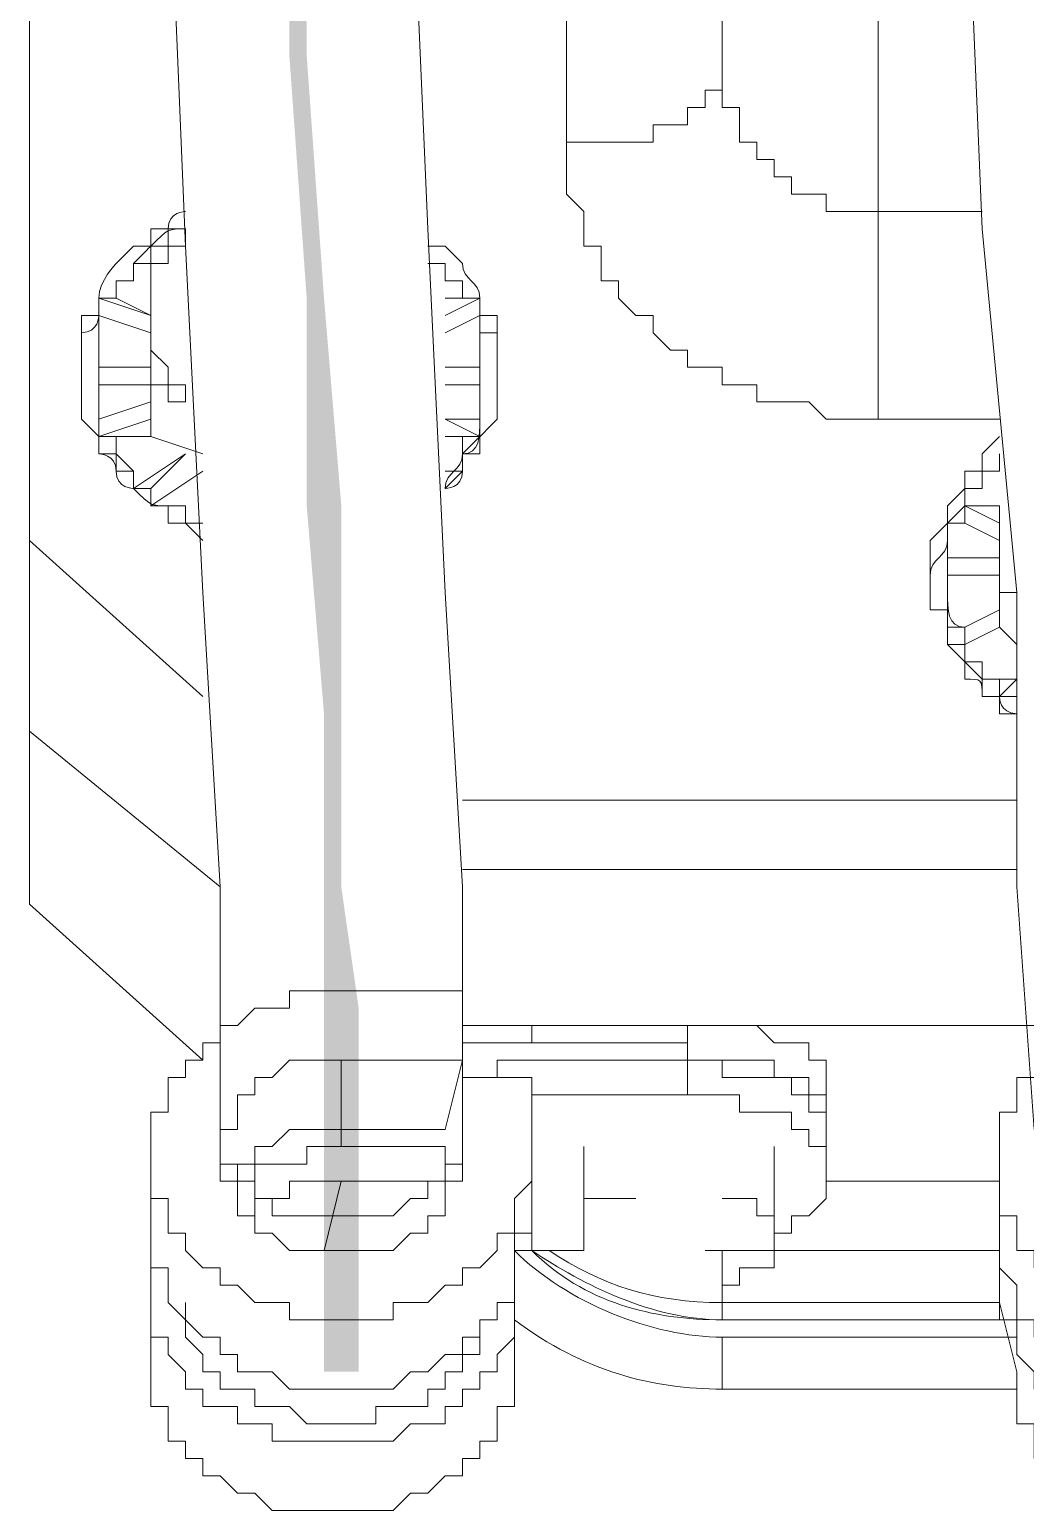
# Model space of a CAD drawing. Header units: millimetres. Extents: x 25083 to 52777, y 24772 to 45779.
# Drawn here: x 49529.03 to 49550.39, y 35925.07 to 35956.82 of the extents above; entities that cross this region are included whole.
import ezdxf

# ---------------------------------------------------------------- set-up
doc = ezdxf.new("R2010")
doc.units = ezdxf.units.MM

# ---------------------------------------------------------------- blocks, each defined once
blk = doc.blocks.new('zw$D2F4')
h = blk.add_hatch(color=7)
edge = h.paths.add_edge_path(flags=0)
edge.add_spline(control_points=[(643.937, 101.752), (643.937, 101.752), (643.937, 93.954), (643.937, 93.954), (643.937, 93.954), (644.308, 90.983), (644.308, 90.983), (644.308, 90.983), (644.679, 90.983), (644.679, 90.983), (644.679, 90.983), (644.679, 101.752), (644.679, 101.752), (644.679, 101.752), (643.937, 101.752), (643.937, 101.752), (643.937, 101.752), (643.937, 101.752), (643.937, 101.752)], knot_values=[0, 0, 0, 0, 1, 1, 1, 2, 2, 2, 3, 3, 3, 4, 4, 4, 5, 5, 5, 6, 6, 6, 6], degree=3, periodic=0)
edge = h.paths.add_edge_path(flags=0)
edge.add_spline(control_points=[(644.679, 80.585), (644.679, 80.585), (644.679, 75.757), (644.679, 75.757), (644.679, 75.757), (645.051, 70.558), (645.051, 70.558), (645.051, 70.558), (645.051, 66.102), (645.051, 66.102), (645.051, 66.102), (645.422, 61.646), (645.422, 61.646), (645.422, 61.646), (645.422, 55.332), (645.422, 55.332), (645.422, 55.332), (645.422, 53.104), (645.422, 53.104), (645.422, 53.104), (646.165, 53.104), (646.165, 53.104), (646.165, 53.104), (646.165, 55.332), (646.165, 55.332), (646.165, 55.332), (645.793, 57.932), (645.793, 57.932), (645.793, 57.932), (645.793, 66.102), (645.793, 66.102), (645.793, 66.102), (645.422, 70.558), (645.422, 70.558), (645.422, 70.558), (645.051, 75.757), (645.051, 75.757), (645.051, 75.757), (645.051, 80.585), (645.051, 80.585), (645.051, 80.585), (644.679, 80.585), (644.679, 80.585), (644.679, 80.585), (644.679, 80.585), (644.679, 80.585)], knot_values=[0, 0, 0, 0, 1, 1, 1, 2, 2, 2, 3, 3, 3, 4, 4, 4, 5, 5, 5, 6, 6, 6, 7, 7, 7, 8, 8, 8, 9, 9, 9, 10, 10, 10, 11, 11, 11, 12, 12, 12, 13, 13, 13, 14, 14, 14, 15, 15, 15, 15], degree=3, periodic=0)
h = blk.add_hatch(color=7)
h.dxf.hatch_style = 2
h.paths.add_polyline_path([(646.165, 51.619), (646.165, 53.104), (645.422, 53.104), (645.422, 51.619)])
h = blk.add_hatch(color=7)
h.dxf.hatch_style = 2
h.paths.add_polyline_path([(645.422, 51.619), (645.422, 47.534), (646.165, 47.534), (646.165, 51.619)])
at = {"color": 7, "lineweight": 5}
for points in [[(658.791, 102.124), (658.791, 90.983), (659.162, 80.956), (659.534, 72.044)], [(641.708, 101.752), (641.708, 90.612), (642.08, 80.585), (642.451, 71.672), (642.822, 64.245), (643.194, 57.932), (643.194, 53.104)], [(653.963, 89.498), (653.963, 75.386)], [(657.305, 86.898), (657.305, 67.959)], [(650.621, 73.9), (650.621, 86.527)], [(639.109, 57.561), (639.109, 84.67)], [(648.393, 53.104), (648.393, 57.932), (648.021, 64.245), (647.65, 72.044), (647.279, 80.585)], [(650.621, 73.9), (652.478, 73.9), (652.478, 74.272), (653.22, 74.272), (653.22, 74.643), (653.592, 74.643), (653.592, 75.015), (653.963, 75.015), (653.963, 75.386)], [(657.305, 72.415), (656.191, 72.415), (656.191, 72.786), (655.449, 72.786), (655.449, 73.158), (655.077, 73.158), (655.077, 73.529), (654.706, 73.529), (654.706, 73.9), (654.335, 73.9), (654.335, 74.643), (653.963, 74.643), (653.963, 75.386)], [(650.621, 73.9), (650.621, 72.786), (650.992, 72.415), (650.992, 71.672), (651.364, 71.672), (651.364, 70.93), (651.735, 70.93), (651.735, 70.558), (652.106, 70.187), (652.478, 70.187), (652.478, 69.815), (652.849, 69.444), (653.22, 69.444), (653.22, 69.073), (653.963, 69.073), (653.963, 68.701), (654.706, 68.701), (654.706, 68.33), (655.82, 68.33), (656.191, 67.959), (657.305, 67.959)], [(657.305, 72.415), (659.534, 72.415)], [(642.451, 72.044), (642.08, 72.044), (642.08, 71.672), (641.708, 71.672)], [(641.708, 70.187), (641.708, 71.301), (642.08, 71.301), (642.08, 71.672), (642.451, 71.672), (642.451, 72.044)], [(659.534, 72.044), (660.276, 64.245), (660.276, 57.932), (660.648, 52.733)], [(641.708, 67.587), (641.708, 71.672)], [(640.966, 70.558), (640.966, 70.93), (641.337, 70.93), (641.337, 71.301)], [(641.337, 71.301), (641.708, 71.301)], [(647.65, 71.301), (648.021, 71.301)], [(648.021, 71.301), (648.021, 70.93), (648.393, 70.93), (648.393, 70.558)], [(640.594, 70.558), (640.594, 70.187), (640.223, 70.187), (640.223, 69.073)], [(640.594, 70.558), (641.708, 70.187)], [(641.708, 70.187), (640.966, 70.558)], [(648.764, 70.558), (648.021, 70.187)], [(648.393, 70.558), (648.021, 70.558)], [(640.594, 70.187), (641.708, 69.815)], [(640.594, 69.073), (640.594, 70.187)], [(642.451, 68.33), (642.451, 68.701), (642.08, 68.701), (642.08, 69.073), (641.708, 69.444), (641.708, 69.815), (641.708, 70.187)], [(648.021, 69.815), (648.764, 70.187)], [(649.136, 69.073), (649.136, 70.187), (648.764, 70.187)], [(640.223, 69.073), (640.223, 67.959)], [(640.594, 69.073), (641.708, 69.073)], [(641.708, 69.073), (640.594, 69.073)], [(648.764, 69.073), (648.021, 69.073)], [(648.021, 69.073), (648.764, 69.073)], [(649.136, 67.959), (649.136, 69.073)], [(641.708, 68.701), (640.594, 68.701)], [(642.451, 68.33), (642.08, 68.33), (642.08, 68.701), (641.708, 68.701)], [(648.021, 68.701), (648.764, 68.701)], [(648.764, 68.33), (648.764, 68.701)], [(641.708, 68.33), (640.594, 67.959)], [(640.594, 68.33), (640.594, 67.216)], [(640.594, 67.587), (641.708, 67.959)], [(648.764, 67.587), (648.021, 67.959)], [(648.764, 67.959), (648.021, 67.959)], [(659.905, 67.959), (657.305, 67.959)], [(640.966, 67.216), (640.594, 67.216), (640.594, 67.587)], [(640.966, 67.216), (640.594, 67.216), (640.594, 67.587)], [(640.966, 67.587), (641.708, 67.587)], [(641.337, 66.473), (641.337, 66.845), (640.966, 67.216), (640.966, 67.587)], [(642.822, 67.216), (641.708, 67.587)], [(648.021, 67.587), (648.393, 67.587)], [(648.393, 67.587), (648.393, 66.845), (648.021, 66.845)], [(640.966, 66.845), (640.966, 67.216)], [(640.966, 66.845), (640.966, 67.216)], [(640.966, 67.216), (640.966, 66.845)], [(642.451, 67.216), (641.337, 66.473)], [(641.708, 66.473), (642.451, 67.216)], [(659.162, 66.102), (659.162, 66.473), (659.534, 66.473), (659.534, 66.845), (659.905, 66.845), (659.905, 67.216)], [(659.534, 67.216), (659.534, 66.845), (659.162, 66.845), (659.162, 66.473)], [(659.905, 67.216), (659.905, 66.845)], [(641.337, 66.473), (641.337, 66.845), (640.966, 66.845)], [(641.337, 66.473), (641.337, 66.845), (640.966, 66.845)], [(641.708, 66.102), (642.822, 66.845)], [(642.08, 66.102), (641.708, 66.102), (641.708, 66.473), (641.337, 66.473)], [(642.822, 65.731), (642.451, 65.731), (642.451, 66.102), (641.708, 66.102)], [(642.08, 65.731), (642.08, 66.102)], [(658.791, 66.102), (658.791, 65.731), (658.42, 65.359), (658.42, 64.988)], [(659.162, 66.102), (659.905, 65.731)], [(659.905, 66.102), (659.162, 66.102)], [(659.905, 63.502), (659.905, 66.102)], [(658.791, 64.988), (658.791, 65.731), (659.162, 65.731)], [(659.162, 65.731), (659.905, 65.359)], [(642.822, 62.017), (639.109, 65.359)], [(659.905, 64.988), (658.791, 64.988)], [(658.42, 64.616), (658.42, 63.874), (658.791, 63.874), (658.791, 63.502)], [(659.905, 64.616), (658.791, 64.616)], [(658.791, 64.616), (659.905, 64.616)], [(658.791, 63.874), (658.791, 64.245)], [(658.791, 63.874), (658.791, 63.131)], [(659.905, 63.874), (659.162, 63.502)], [(659.162, 63.131), (659.905, 63.502)], [(659.162, 63.131), (659.905, 63.502)], [(660.276, 63.131), (659.905, 63.502)], [(659.162, 62.76), (659.162, 63.131), (658.791, 63.131)], [(659.162, 62.76), (659.162, 63.131), (658.791, 63.131)], [(659.905, 62.388), (659.534, 62.388), (659.534, 62.76), (659.162, 62.76), (659.162, 63.131)], [(659.534, 62.017), (659.534, 62.388), (659.162, 62.76)], [(659.534, 62.017), (659.534, 62.388), (659.162, 62.76)], [(659.905, 62.017), (660.276, 62.388)], [(660.276, 62.388), (659.905, 62.388)], [(660.276, 61.646), (659.905, 61.646), (659.905, 62.017)], [(639.109, 61.274), (643.194, 57.932)], [(660.276, 59.789), (648.393, 59.789)], [(660.276, 58.303), (648.393, 58.303)], [(639.109, 57.561), (642.822, 54.218)], [(643.194, 54.59), (643.194, 54.961), (643.565, 54.961), (643.937, 55.332), (644.679, 55.332), (644.679, 55.704), (645.422, 55.704), (645.793, 55.704)], [(645.793, 55.704), (648.393, 55.704)], [(648.393, 55.704), (648.393, 54.218)], [(660.648, 54.961), (648.393, 54.961)], [(649.878, 54.961), (653.22, 54.961)], [(649.878, 54.59), (649.878, 54.961)], [(649.878, 54.961), (649.878, 54.59)], [(653.22, 54.961), (653.22, 54.59)], [(656.191, 53.476), (656.191, 54.218), (655.82, 54.218), (655.82, 54.59), (655.449, 54.59), (655.077, 54.59), (654.706, 54.961), (653.22, 54.961)], [(641.708, 52.362), (641.708, 53.104), (642.08, 53.104), (642.08, 53.847), (642.451, 53.847), (642.451, 54.218), (642.822, 54.218), (642.822, 54.59), (643.194, 54.59)], [(653.22, 54.59), (648.393, 54.59)], [(648.393, 54.59), (649.878, 54.59)], [(656.191, 52.733), (656.191, 53.476), (655.82, 53.476), (655.82, 53.847), (655.449, 53.847), (655.077, 53.847), (655.077, 54.218), (653.22, 54.218), (653.22, 54.59)], [(645.793, 54.218), (644.679, 54.218), (644.308, 53.847), (643.937, 53.847), (643.937, 53.476), (643.565, 53.476), (643.565, 52.733), (643.194, 52.733), (643.194, 52.362)], [(648.393, 54.218), (645.793, 54.218)], [(645.793, 54.218), (645.793, 52.733)], [(648.393, 54.218), (648.021, 52.733)], [(648.764, 53.847), (649.136, 53.847), (649.136, 54.218), (649.507, 54.218)], [(649.507, 54.218), (653.22, 54.218)], [(653.22, 54.218), (653.22, 53.476)], [(656.191, 52.733), (656.191, 53.104), (655.82, 53.104), (655.82, 53.476), (655.449, 53.476), (655.449, 53.847), (655.077, 53.847), (653.963, 53.847), (653.963, 54.218), (653.22, 54.218)], [(648.393, 53.847), (649.878, 53.847)], [(649.507, 53.847), (649.136, 53.847)], [(649.878, 53.847), (649.507, 53.847)], [(649.878, 53.476), (649.878, 53.847)], [(649.878, 53.847), (649.878, 51.99)], [(649.878, 53.847), (649.878, 50.505)], [(659.905, 51.619), (659.905, 53.104), (660.276, 53.104), (660.276, 53.847), (660.648, 53.847)], [(653.22, 53.476), (649.878, 53.476)], [(649.878, 53.476), (649.878, 50.133)], [(656.191, 51.619), (656.191, 52.362), (655.82, 52.362), (655.82, 52.733), (655.449, 52.733), (655.449, 53.104), (654.335, 53.104), (654.335, 53.476), (653.22, 53.476)], [(656.191, 53.476), (656.191, 52.733)], [(643.194, 52.362), (643.194, 53.104)], [(648.393, 53.104), (648.393, 51.99), (648.021, 51.99)], [(645.793, 52.733), (644.679, 52.733), (644.308, 52.362), (643.937, 52.362), (643.937, 51.99), (643.565, 51.99), (643.565, 51.619)], [(648.021, 52.733), (645.793, 52.733)], [(645.793, 52.733), (645.793, 52.362)], [(641.708, 52.362), (641.708, 50.876)], [(649.878, 51.99), (649.878, 51.619), (649.507, 51.248), (649.507, 50.505), (649.136, 50.505), (649.136, 50.133), (648.764, 49.762), (648.393, 49.762), (648.393, 49.391), (648.021, 49.391), (647.65, 49.019), (646.907, 49.019), (646.907, 48.648), (644.679, 48.648), (644.679, 49.019), (643.937, 49.019), (643.565, 49.391), (643.194, 49.391), (643.194, 49.762), (642.822, 49.762), (642.451, 50.133), (642.451, 50.505), (642.08, 50.505), (642.08, 51.248), (641.708, 51.248), (641.708, 52.362)], [(645.793, 50.876), (644.308, 50.876), (644.308, 51.248), (643.937, 51.248), (643.937, 51.619), (643.565, 51.619), (643.565, 51.99), (643.194, 51.99), (643.194, 52.362)], [(643.194, 52.362), (643.194, 51.619), (643.565, 51.619), (643.565, 50.876), (643.937, 50.876), (643.937, 50.505), (644.308, 50.505), (644.679, 50.133), (646.907, 50.133), (647.279, 50.505), (647.65, 50.505), (647.65, 50.876), (648.021, 50.876), (648.021, 51.619), (648.393, 51.619), (648.393, 51.99)], [(643.565, 51.248), (643.565, 51.619), (643.937, 51.619), (643.937, 51.99), (645.051, 51.99), (645.051, 52.362), (645.422, 52.362), (645.793, 52.362)], [(645.793, 52.362), (648.021, 52.362)], [(648.021, 52.362), (648.021, 51.619)], [(650.992, 52.362), (650.992, 50.133)], [(655.077, 50.133), (655.077, 52.362)], [(656.191, 52.362), (656.191, 51.619)], [(648.021, 51.99), (648.021, 51.619), (647.65, 51.619), (647.65, 51.248), (647.279, 51.248), (646.907, 50.876), (646.536, 50.876), (645.793, 50.876)], [(649.878, 51.99), (649.878, 50.505)], [(667.703, 51.99), (667.703, 50.876), (667.332, 50.505), (667.332, 50.133), (666.961, 49.762), (666.589, 49.762), (666.589, 49.391), (666.218, 49.391), (666.218, 49.019), (665.847, 49.019), (665.475, 49.019), (665.475, 48.648), (662.133, 48.648), (662.133, 49.019), (661.39, 49.019), (661.39, 49.391), (661.019, 49.391), (661.019, 49.762), (660.648, 49.762), (660.648, 50.133), (660.276, 50.133), (660.276, 50.876), (659.905, 50.876), (659.905, 51.619)], [(645.793, 51.619), (644.679, 51.619), (644.679, 51.248), (643.937, 51.248), (643.937, 50.876), (643.565, 50.876)], [(645.422, 50.133), (645.793, 51.619)], [(648.021, 51.619), (645.793, 51.619)], [(655.077, 50.505), (655.449, 50.505), (655.449, 50.876), (655.82, 50.876), (656.191, 51.248), (656.191, 51.619)], [(659.905, 51.619), (656.191, 51.619)], [(659.905, 51.619), (659.905, 50.133)], [(652.106, 51.248), (650.992, 51.248)], [(655.077, 50.505), (655.077, 50.876), (654.706, 50.876), (654.706, 51.248), (654.335, 51.248), (653.963, 51.248)], [(649.878, 50.505), (649.507, 50.505), (649.507, 49.019), (649.136, 49.019), (649.136, 48.648), (648.764, 48.648), (648.764, 48.277), (648.393, 48.277), (648.393, 47.905), (648.021, 47.905), (647.65, 47.534), (647.279, 47.534), (646.907, 47.163), (644.679, 47.163), (644.308, 47.534), (643.565, 47.534), (643.565, 47.905), (643.194, 47.905), (643.194, 48.277), (642.822, 48.277), (642.08, 49.019), (642.08, 49.762), (641.708, 49.762), (641.708, 50.876)], [(649.878, 50.133), (649.878, 50.505)], [(646.536, 50.133), (645.422, 50.133)], [(649.507, 50.133), (649.507, 49.391)], [(650.992, 50.133), (649.878, 50.133)], [(653.963, 50.133), (659.905, 50.133)], [(653.963, 49.019), (653.963, 50.133)], [(653.963, 49.391), (654.335, 49.391), (654.335, 49.762), (655.077, 49.762), (655.077, 50.133)], [(665.847, 47.534), (665.475, 47.163), (662.133, 47.163), (662.133, 47.534), (661.39, 47.534), (661.39, 47.905), (661.019, 47.905), (661.019, 48.277), (660.648, 48.277), (660.648, 48.648), (660.276, 48.648), (660.276, 49.391), (659.905, 49.762), (659.905, 50.133)], [(641.708, 49.762), (641.708, 48.277)], [(649.507, 49.391), (649.507, 48.277), (649.136, 47.905), (649.136, 47.534), (648.764, 47.534), (648.764, 47.163), (648.393, 47.163), (648.393, 46.791), (648.021, 46.791), (648.021, 46.42), (647.65, 46.42), (647.279, 46.42), (646.907, 46.049), (644.308, 46.049), (644.308, 46.42), (643.565, 46.42), (643.565, 46.791), (642.822, 46.791), (642.822, 47.163), (642.451, 47.163), (642.451, 47.534), (642.08, 47.905), (642.08, 48.277), (641.708, 48.277), (641.708, 49.762)], [(649.507, 49.391), (649.507, 47.905)], [(643.194, 47.534), (642.822, 47.534), (642.822, 47.905), (642.451, 48.277), (642.451, 49.019)], [(653.963, 49.019), (659.905, 49.019)], [(653.963, 49.019), (653.963, 48.648)], [(659.905, 49.019), (660.276, 47.534)], [(660.648, 47.163), (660.648, 47.534), (660.276, 47.905), (660.276, 48.648), (659.905, 48.648), (659.905, 49.019)], [(648.764, 48.648), (648.764, 47.905), (648.393, 47.905), (648.393, 47.534)], [(659.905, 48.648), (653.963, 48.648)], [(659.905, 48.648), (653.963, 48.648)], [(649.507, 47.905), (649.507, 46.791), (649.136, 46.791), (649.136, 46.049), (648.764, 46.049), (648.764, 45.677), (648.393, 45.677), (648.393, 45.306), (648.021, 45.306), (647.65, 44.934), (647.279, 44.934), (646.907, 44.563), (644.308, 44.563), (643.937, 44.934), (643.565, 44.934), (643.194, 45.306), (642.822, 45.306), (642.822, 45.677), (642.451, 45.677), (642.451, 46.049), (642.08, 46.049), (642.08, 46.791), (641.708, 46.791), (641.708, 48.277)], [(653.963, 48.277), (660.276, 48.277)], [(653.963, 47.163), (653.963, 48.277)], [(648.393, 47.534), (648.021, 47.534), (648.021, 47.163), (647.65, 47.163), (647.65, 46.791), (646.536, 46.791), (646.536, 46.42), (645.793, 46.42), (645.051, 46.42), (644.679, 46.791), (643.937, 46.791), (643.937, 47.163), (643.194, 47.163), (643.194, 47.534)], [(661.019, 45.677), (660.648, 45.677), (660.648, 46.42), (660.276, 46.42), (660.276, 47.534)], [(660.276, 47.163), (653.963, 47.163)], [(653.963, 47.163), (660.276, 47.163)]]:
    blk.add_lwpolyline(points, dxfattribs=at)
for points in [[(642.451, 72.415), (642.451, 72.415), (642.08, 72.415), (642.08, 72.044)], [(642.08, 72.044), (642.08, 72.044), (641.708, 72.044), (641.708, 72.044)], [(641.708, 72.044), (641.708, 72.044), (641.708, 71.672), (641.708, 71.672)], [(642.451, 72.044), (642.08, 72.044), (642.08, 72.044), (641.708, 71.672)], [(641.337, 71.672), (641.337, 71.672), (640.966, 71.301), (640.966, 71.301)], [(641.708, 71.672), (641.337, 71.672), (641.337, 71.672), (641.337, 71.672)], [(641.708, 71.672), (641.708, 71.672), (641.708, 71.672), (641.337, 71.301)], [(648.021, 71.672), (648.021, 71.672), (648.021, 71.672), (647.65, 71.672)], [(648.393, 71.301), (648.393, 71.301), (648.021, 71.672), (648.021, 71.672)], [(640.966, 71.301), (640.966, 71.301), (640.594, 70.93), (640.594, 70.558)], [(648.021, 71.301), (647.65, 71.301), (647.65, 71.301), (647.65, 71.301)], [(648.764, 70.558), (648.764, 70.93), (648.393, 70.93), (648.393, 71.301)], [(640.966, 70.558), (640.966, 70.558), (640.966, 70.558), (640.594, 70.558)], [(640.966, 70.558), (640.966, 70.558), (640.966, 70.558), (640.594, 70.558)], [(640.594, 70.558), (640.594, 70.187), (640.594, 70.187), (640.594, 70.187)], [(640.594, 70.558), (640.594, 70.187), (640.594, 70.187), (640.594, 70.187)], [(648.764, 70.558), (648.393, 70.558), (648.393, 70.558), (648.393, 70.558)], [(648.764, 70.558), (648.393, 70.558), (648.393, 70.558), (648.393, 70.558)], [(648.764, 70.187), (648.764, 70.187), (648.764, 70.187), (648.764, 70.558)], [(648.764, 70.187), (648.764, 70.187), (648.764, 70.187), (648.764, 70.558)], [(648.764, 70.187), (648.764, 70.558), (648.764, 70.558), (648.764, 70.558)], [(640.594, 70.187), (640.594, 70.187), (640.594, 69.815), (640.223, 69.815)], [(640.594, 70.187), (640.594, 70.187), (640.594, 70.187), (640.594, 70.187)], [(648.764, 70.187), (648.764, 70.187), (648.764, 70.187), (648.764, 70.187)], [(648.764, 69.815), (648.764, 70.187), (648.764, 70.187), (648.764, 70.187)], [(648.764, 69.815), (648.764, 70.187), (648.764, 70.187), (648.764, 70.187)], [(640.223, 69.815), (640.223, 69.444), (640.223, 69.073), (640.223, 69.073)], [(649.136, 69.815), (648.764, 69.815), (648.764, 69.815), (648.764, 69.815)], [(648.764, 69.073), (648.764, 69.444), (648.764, 69.815), (648.764, 69.815)], [(649.136, 69.073), (649.136, 69.073), (649.136, 69.444), (649.136, 69.815)], [(640.594, 69.073), (640.594, 69.073), (640.594, 69.073), (640.594, 69.073)], [(640.594, 69.073), (640.594, 69.073), (640.594, 68.701), (640.594, 68.701)], [(648.764, 69.073), (648.764, 69.073), (648.764, 69.073), (648.764, 69.073)], [(648.764, 68.701), (648.764, 68.701), (648.764, 69.073), (648.764, 69.073)], [(648.764, 69.073), (648.764, 69.073), (648.764, 69.073), (648.764, 69.073)], [(640.594, 68.701), (640.594, 68.33), (640.594, 68.33), (640.594, 68.33)], [(640.594, 68.701), (640.594, 68.33), (640.594, 68.33), (640.594, 68.33)], [(640.594, 68.701), (640.594, 68.701), (640.594, 68.701), (640.594, 68.701)], [(640.594, 68.701), (640.594, 68.701), (640.594, 68.701), (640.594, 68.33)], [(640.594, 68.701), (640.594, 68.701), (640.594, 68.701), (640.594, 68.701)], [(640.594, 68.701), (640.594, 68.701), (640.594, 68.701), (640.594, 68.701)], [(640.594, 68.701), (640.594, 68.701), (640.594, 68.701), (640.594, 68.33)], [(648.764, 68.33), (648.764, 68.33), (648.764, 68.33), (648.764, 68.701)], [(648.764, 68.33), (648.764, 68.33), (648.764, 68.33), (648.764, 68.701)], [(648.764, 68.33), (648.764, 68.33), (648.764, 68.33), (648.764, 68.701)], [(648.764, 68.701), (648.764, 68.701), (648.764, 68.701), (648.764, 68.701)], [(648.764, 68.701), (648.764, 68.701), (648.764, 68.701), (648.764, 68.701)], [(648.764, 68.701), (648.764, 68.701), (648.764, 68.701), (648.764, 68.701)], [(648.764, 68.701), (648.764, 68.701), (648.764, 68.701), (648.764, 68.701)], [(648.764, 68.33), (648.764, 68.33), (648.764, 68.33), (648.764, 68.701)], [(648.764, 68.701), (648.764, 68.701), (648.764, 68.701), (648.764, 68.701)], [(648.764, 68.33), (648.764, 68.33), (648.764, 68.33), (648.764, 68.701)], [(640.594, 68.33), (640.594, 68.33), (640.594, 68.33), (640.594, 68.33)], [(640.594, 68.33), (640.594, 68.33), (640.594, 68.33), (640.594, 68.33)], [(640.594, 68.33), (640.594, 67.959), (640.594, 67.959), (640.594, 67.959)], [(640.594, 68.33), (640.594, 67.959), (640.594, 67.959), (640.594, 67.587)], [(640.594, 68.33), (640.594, 68.33), (640.594, 68.33), (640.594, 68.33)], [(640.594, 68.33), (640.594, 68.33), (640.594, 68.33), (640.594, 68.33)], [(640.594, 68.33), (640.594, 68.33), (640.594, 68.33), (640.594, 68.33)], [(640.594, 68.33), (640.594, 68.33), (640.594, 68.33), (640.594, 68.33)], [(640.594, 68.33), (640.594, 68.33), (640.594, 68.33), (640.594, 68.33)], [(640.594, 68.33), (640.594, 68.33), (640.594, 68.33), (640.594, 68.33)], [(640.594, 68.33), (640.594, 68.33), (640.594, 68.33), (640.594, 68.33)], [(640.594, 68.33), (640.594, 68.33), (640.594, 68.33), (640.594, 68.33)], [(640.594, 68.33), (640.594, 68.33), (640.594, 67.959), (640.594, 67.959)], [(648.764, 68.33), (648.764, 68.33), (648.764, 68.33), (648.764, 68.33)], [(648.764, 67.959), (648.764, 67.959), (648.764, 67.959), (648.764, 68.33)], [(648.764, 68.33), (648.764, 68.33), (648.764, 68.33), (648.764, 68.33)], [(648.764, 68.33), (648.764, 68.33), (648.764, 68.33), (648.764, 68.33)], [(648.764, 67.587), (648.764, 67.959), (648.764, 67.959), (648.764, 68.33)], [(648.764, 68.33), (648.764, 68.33), (648.764, 68.33), (648.764, 68.33)], [(648.764, 67.959), (648.764, 67.959), (648.764, 68.33), (648.764, 68.33)], [(648.764, 68.33), (648.764, 68.33), (648.764, 68.33), (648.764, 68.33)], [(648.764, 67.959), (648.764, 67.959), (648.764, 67.959), (648.764, 68.33)], [(648.764, 68.33), (648.764, 68.33), (648.764, 68.33), (648.764, 68.33)], [(640.223, 67.959), (640.223, 67.959), (640.594, 67.587), (640.594, 67.587)], [(640.594, 67.959), (640.594, 67.587), (640.594, 67.587), (640.594, 67.587)], [(640.594, 67.959), (640.594, 67.587), (640.594, 67.587), (640.594, 67.587)], [(648.393, 67.216), (648.764, 67.216), (648.764, 67.587), (648.764, 67.959)], [(648.764, 67.587), (648.764, 67.587), (648.764, 67.587), (649.136, 67.959)], [(648.764, 67.959), (648.764, 67.959), (648.764, 67.959), (648.764, 67.959)], [(648.764, 67.587), (648.764, 67.587), (648.764, 67.587), (648.764, 67.959)], [(648.764, 67.587), (648.764, 67.587), (648.764, 67.587), (648.764, 67.959)], [(648.764, 67.959), (648.764, 67.959), (648.764, 67.959), (648.764, 67.959)], [(648.764, 67.587), (648.764, 67.587), (648.764, 67.587), (648.764, 67.959)], [(648.764, 67.587), (648.764, 67.587), (648.764, 67.587), (648.764, 67.959)], [(648.764, 67.959), (648.764, 67.959), (648.764, 67.959), (648.764, 67.959)], [(640.594, 67.587), (640.594, 67.587), (640.594, 67.587), (640.594, 67.587)], [(640.594, 67.587), (640.594, 67.587), (640.594, 67.587), (640.594, 67.587)], [(640.594, 67.587), (640.594, 67.587), (640.594, 67.587), (640.594, 67.587)], [(640.594, 67.587), (640.594, 67.587), (640.594, 67.587), (640.594, 67.587)], [(640.594, 67.587), (640.594, 67.587), (640.594, 67.587), (640.594, 67.587)], [(640.594, 67.587), (640.594, 67.587), (640.594, 67.587), (640.594, 67.587)], [(640.594, 67.587), (640.594, 67.587), (640.594, 67.587), (640.594, 67.587)], [(640.594, 67.587), (640.594, 67.587), (640.594, 67.587), (640.594, 67.587)], [(640.594, 67.587), (640.594, 67.587), (640.594, 67.587), (640.594, 67.587)], [(640.594, 67.587), (640.594, 67.587), (640.594, 67.587), (640.594, 67.216)], [(640.594, 67.587), (640.594, 67.587), (640.594, 67.587), (640.594, 67.587)], [(640.594, 67.587), (640.966, 67.587), (640.966, 67.587), (640.966, 67.587)], [(648.393, 67.587), (648.393, 67.587), (648.393, 67.587), (648.764, 67.587)], [(648.393, 67.216), (648.393, 67.216), (648.764, 67.587), (648.764, 67.587)], [(648.764, 67.216), (648.764, 67.587), (648.764, 67.587), (648.764, 67.587)], [(648.764, 67.587), (648.764, 67.587), (648.764, 67.587), (648.764, 67.587)], [(648.764, 67.216), (648.764, 67.216), (648.764, 67.587), (648.764, 67.587)], [(648.764, 67.587), (648.764, 67.587), (648.764, 67.587), (648.764, 67.587)], [(648.764, 67.587), (648.764, 67.587), (648.764, 67.587), (648.764, 67.587)], [(648.764, 67.587), (648.764, 67.587), (648.764, 67.587), (648.764, 67.587)], [(659.905, 67.587), (659.905, 67.587), (659.534, 67.216), (659.534, 67.216)], [(640.594, 67.216), (640.594, 67.216), (640.594, 67.216), (640.594, 67.216)], [(640.594, 67.216), (640.594, 67.216), (640.966, 67.216), (640.966, 66.845)], [(640.594, 67.216), (640.594, 67.216), (640.594, 67.216), (640.594, 67.216)], [(640.594, 67.216), (640.594, 67.216), (640.594, 67.216), (640.594, 67.216)], [(640.966, 67.216), (640.966, 67.216), (640.966, 67.216), (640.966, 66.845)], [(640.966, 67.216), (640.966, 67.216), (640.966, 67.216), (640.966, 67.216)], [(640.966, 67.216), (640.966, 67.216), (640.966, 67.216), (640.966, 67.216)], [(640.966, 67.216), (640.966, 66.845), (640.966, 66.845), (640.966, 66.845)], [(640.966, 67.216), (640.966, 67.216), (640.966, 67.216), (640.966, 67.216)], [(648.021, 66.473), (648.021, 66.845), (648.393, 66.845), (648.393, 67.216)], [(648.393, 66.845), (648.393, 66.845), (648.393, 66.845), (648.393, 67.216)], [(648.393, 67.216), (648.764, 67.216), (648.764, 67.216), (648.764, 67.216)], [(648.393, 66.845), (648.393, 66.845), (648.393, 67.216), (648.393, 67.216)], [(648.393, 67.216), (648.393, 67.216), (648.393, 67.216), (648.393, 67.216)], [(648.393, 66.845), (648.393, 66.845), (648.393, 67.216), (648.393, 67.216)], [(648.393, 66.845), (648.393, 66.845), (648.393, 67.216), (648.393, 67.216)], [(648.393, 67.216), (648.393, 67.216), (648.393, 67.216), (648.393, 67.216)], [(648.764, 67.216), (648.764, 67.216), (648.764, 67.216), (648.764, 67.216)], [(648.764, 67.216), (648.764, 67.216), (648.764, 67.216), (648.764, 67.216)], [(648.764, 67.216), (648.764, 67.216), (648.764, 67.216), (648.764, 67.216)], [(659.905, 67.216), (659.905, 67.216), (659.905, 67.216), (659.905, 67.216)], [(640.966, 66.845), (640.966, 66.845), (640.966, 66.845), (640.966, 66.845)], [(640.966, 66.845), (640.966, 66.845), (640.966, 66.845), (640.966, 66.845)], [(640.966, 66.845), (640.966, 66.845), (640.966, 66.845), (640.966, 66.845)], [(640.966, 66.845), (640.966, 66.845), (640.966, 66.845), (640.966, 66.845)], [(640.966, 66.845), (640.966, 66.473), (641.337, 66.473), (641.337, 66.473)], [(640.966, 66.845), (640.966, 66.845), (640.966, 66.845), (640.966, 66.845)], [(640.966, 66.845), (640.966, 66.845), (640.966, 66.845), (640.966, 66.845)], [(640.966, 66.845), (640.966, 66.845), (640.966, 66.845), (640.966, 66.845)], [(648.021, 66.473), (648.021, 66.473), (648.393, 66.473), (648.393, 66.845)], [(648.021, 66.473), (648.021, 66.473), (648.393, 66.845), (648.393, 66.845)], [(648.393, 66.845), (648.393, 66.845), (648.393, 66.845), (648.393, 66.845)], [(648.393, 66.845), (648.393, 66.845), (648.393, 66.845), (648.393, 66.845)], [(648.393, 66.845), (648.393, 66.845), (648.393, 66.845), (648.393, 66.845)], [(641.337, 66.473), (641.337, 66.473), (641.337, 66.473), (641.337, 66.473)], [(641.337, 66.473), (641.337, 66.473), (641.337, 66.473), (641.337, 66.473)], [(641.337, 66.473), (641.337, 66.473), (641.337, 66.473), (641.337, 66.473)], [(641.337, 66.473), (641.708, 66.473), (641.708, 66.473), (641.708, 66.473)], [(641.337, 66.473), (641.708, 66.102), (641.708, 66.102), (642.08, 66.102)], [(641.337, 66.473), (641.337, 66.473), (641.337, 66.473), (641.337, 66.473)], [(641.337, 66.473), (641.337, 66.473), (641.337, 66.473), (641.337, 66.473)], [(641.337, 66.473), (641.337, 66.473), (641.337, 66.473), (641.337, 66.473)], [(641.337, 66.473), (641.337, 66.473), (641.337, 66.473), (641.337, 66.473)], [(641.337, 66.473), (641.337, 66.473), (641.337, 66.473), (641.337, 66.473)], [(641.708, 66.473), (641.708, 66.473), (641.708, 66.473), (641.708, 66.102)], [(659.162, 66.473), (658.791, 66.102), (658.791, 66.102), (658.791, 66.102)], [(641.708, 66.102), (641.708, 66.102), (641.708, 66.102), (642.08, 66.102)], [(642.08, 66.102), (642.08, 65.731), (642.08, 65.731), (642.08, 65.731)], [(642.08, 66.102), (642.08, 66.102), (642.08, 66.102), (642.08, 66.102)], [(642.08, 66.102), (642.08, 66.102), (642.08, 66.102), (642.08, 66.102)], [(642.08, 66.102), (642.08, 65.731), (642.08, 65.731), (642.08, 65.731)], [(659.162, 66.102), (659.162, 66.102), (659.162, 66.102), (658.791, 65.731)], [(659.162, 66.102), (659.162, 66.102), (659.162, 66.102), (659.162, 66.102)], [(659.162, 66.102), (659.162, 66.102), (659.162, 66.102), (659.162, 66.102)], [(659.162, 66.102), (659.162, 66.102), (659.162, 66.102), (659.162, 65.731)], [(659.905, 66.102), (659.905, 65.731), (659.905, 65.731), (659.905, 65.731)], [(659.905, 66.102), (659.905, 66.102), (659.905, 66.102), (659.905, 66.102)], [(642.08, 65.731), (642.08, 65.731), (642.08, 65.731), (642.451, 65.731)], [(642.451, 65.731), (642.451, 65.731), (642.451, 65.731), (642.451, 65.731)], [(642.451, 65.731), (642.451, 65.731), (642.451, 65.731), (642.451, 65.731)], [(642.451, 65.731), (642.822, 65.359), (642.822, 65.359), (642.822, 65.359)], [(642.451, 65.731), (642.451, 65.731), (642.451, 65.731), (642.451, 65.731)], [(642.451, 65.731), (642.451, 65.731), (642.451, 65.731), (642.451, 65.731)], [(642.451, 65.731), (642.822, 65.731), (642.822, 65.731), (642.822, 65.731)], [(658.791, 65.731), (658.791, 65.731), (658.791, 65.731), (658.791, 65.731)], [(658.791, 65.731), (658.791, 65.731), (658.791, 65.359), (658.791, 65.359)], [(658.791, 65.359), (658.791, 64.988), (658.42, 64.988), (658.42, 64.616)], [(658.42, 64.988), (658.42, 64.988), (658.42, 64.616), (658.42, 64.616)], [(658.791, 64.988), (658.791, 64.988), (658.791, 64.616), (658.791, 64.616)], [(658.791, 64.616), (658.791, 64.245), (658.791, 64.245), (658.791, 64.245)], [(658.791, 64.616), (658.791, 64.616), (658.791, 64.616), (658.791, 64.616)], [(658.791, 64.616), (658.791, 64.616), (658.791, 64.245), (658.791, 64.245)], [(658.791, 64.616), (658.791, 64.616), (658.791, 64.245), (658.791, 64.245)], [(658.791, 64.245), (658.791, 64.245), (658.791, 64.245), (658.791, 63.874)], [(658.791, 64.245), (658.791, 64.245), (658.791, 64.245), (658.791, 64.245)], [(658.791, 64.245), (658.791, 63.874), (658.791, 63.874), (658.791, 63.874)], [(658.791, 64.245), (658.791, 63.874), (658.791, 63.874), (658.791, 63.874)], [(658.791, 64.245), (658.791, 64.245), (658.791, 64.245), (658.791, 64.245)], [(658.791, 64.245), (658.791, 63.874), (658.791, 63.502), (659.162, 63.502)], [(658.791, 64.245), (658.791, 63.874), (658.791, 63.874), (658.791, 63.874)], [(658.791, 64.245), (658.791, 64.245), (658.791, 64.245), (658.791, 64.245)], [(658.791, 64.245), (658.791, 64.245), (658.791, 64.245), (658.791, 64.245)], [(658.791, 64.245), (658.791, 64.245), (658.791, 64.245), (658.791, 64.245)], [(658.791, 64.245), (658.791, 64.245), (658.791, 64.245), (658.791, 64.245)], [(658.791, 64.245), (658.791, 64.245), (658.791, 64.245), (658.791, 64.245)], [(660.276, 64.245), (659.905, 64.245), (659.905, 64.245), (659.905, 64.245)], [(658.791, 63.874), (658.791, 63.874), (658.791, 63.874), (658.791, 63.874)], [(658.791, 63.874), (658.791, 63.874), (658.791, 63.502), (658.791, 63.502)], [(658.791, 63.874), (658.791, 63.874), (658.791, 63.874), (658.791, 63.874)], [(658.791, 63.874), (658.791, 63.874), (658.791, 63.874), (658.791, 63.874)], [(658.791, 63.874), (658.791, 63.874), (658.791, 63.502), (658.791, 63.502)], [(658.791, 63.502), (658.791, 63.502), (658.791, 63.502), (658.791, 63.131)], [(658.791, 63.502), (658.791, 63.502), (658.791, 63.502), (658.791, 63.502)], [(658.791, 63.502), (658.791, 63.502), (658.791, 63.502), (658.791, 63.131)], [(658.791, 63.502), (658.791, 63.502), (658.791, 63.502), (658.791, 63.502)], [(658.791, 63.502), (658.791, 63.502), (658.791, 63.502), (658.791, 63.502)], [(658.791, 63.502), (658.791, 63.502), (658.791, 63.131), (658.791, 63.131)], [(658.791, 63.502), (658.791, 63.502), (658.791, 63.502), (658.791, 63.502)], [(658.791, 63.502), (658.791, 63.502), (658.791, 63.502), (659.162, 63.502)], [(658.791, 63.502), (658.791, 63.502), (658.791, 63.502), (658.791, 63.502)], [(658.791, 63.502), (658.791, 63.502), (658.791, 63.502), (659.162, 63.502)], [(658.791, 63.502), (658.791, 63.502), (658.791, 63.502), (658.791, 63.502)], [(658.791, 63.502), (658.791, 63.502), (658.791, 63.502), (658.791, 63.502)], [(659.162, 63.502), (659.162, 63.502), (659.162, 63.502), (659.162, 63.131)], [(658.791, 63.131), (659.162, 63.131), (659.162, 63.131), (659.162, 63.131)], [(658.791, 63.131), (658.791, 63.131), (658.791, 63.131), (658.791, 63.131)], [(658.791, 63.131), (659.162, 62.76), (659.162, 62.76), (659.162, 62.76)], [(658.791, 63.131), (658.791, 63.131), (658.791, 63.131), (658.791, 63.131)], [(659.162, 63.131), (659.162, 63.131), (659.162, 63.131), (659.162, 63.131)], [(659.162, 62.76), (659.162, 62.76), (659.162, 62.76), (659.162, 62.76)], [(659.162, 62.76), (659.162, 62.76), (659.162, 62.76), (659.162, 62.76)], [(659.162, 62.76), (659.162, 62.76), (659.162, 62.76), (659.162, 62.76)], [(659.162, 62.76), (659.162, 62.76), (659.162, 62.76), (659.162, 62.76)], [(659.162, 62.76), (659.162, 62.76), (659.162, 62.76), (659.162, 62.76)], [(659.162, 62.76), (659.162, 62.76), (659.162, 62.76), (659.162, 62.76)], [(659.162, 62.76), (659.162, 62.76), (659.162, 62.76), (659.162, 62.76)], [(659.162, 62.76), (659.162, 62.76), (659.162, 62.76), (659.162, 62.76)], [(659.162, 62.76), (659.162, 62.76), (659.162, 62.76), (659.162, 62.76)], [(659.162, 62.76), (659.162, 62.388), (659.162, 62.388), (659.162, 62.388)], [(659.162, 62.76), (659.162, 62.76), (659.162, 62.76), (659.162, 62.76)], [(659.162, 62.76), (659.162, 62.76), (659.162, 62.76), (659.162, 62.76)], [(659.162, 62.76), (659.162, 62.76), (659.162, 62.76), (659.162, 62.76)], [(659.162, 62.388), (659.534, 62.388), (659.534, 62.388), (659.534, 62.017)], [(659.905, 62.388), (659.905, 62.017), (659.905, 62.017), (659.905, 62.017)], [(659.534, 62.017), (659.534, 62.017), (659.534, 62.017), (659.534, 62.017)], [(659.534, 62.017), (659.905, 62.017), (659.905, 62.017), (659.905, 62.017)], [(659.534, 62.017), (659.905, 62.017), (659.905, 62.017), (659.905, 62.017)], [(659.534, 62.017), (659.534, 62.017), (659.905, 62.017), (659.905, 62.017)], [(659.534, 62.017), (659.534, 62.017), (659.534, 62.017), (659.534, 62.017)], [(659.534, 62.017), (659.534, 62.017), (659.534, 62.017), (659.905, 62.017)], [(659.905, 62.017), (659.905, 62.017), (659.905, 62.017), (659.905, 62.017)], [(659.905, 62.017), (659.905, 62.017), (659.905, 62.017), (659.905, 62.017)], [(659.905, 62.017), (659.905, 62.017), (659.905, 62.017), (659.905, 62.017)], [(659.905, 62.017), (659.905, 62.017), (659.905, 61.646), (660.276, 61.646)], [(659.905, 62.017), (659.905, 62.017), (660.276, 62.017), (660.276, 62.017)], [(660.276, 62.017), (660.276, 62.017), (660.276, 62.017), (660.276, 62.017)], [(659.905, 61.646), (659.905, 61.646), (660.276, 61.646), (660.276, 61.646)], [(656.191, 52.733), (656.191, 52.733), (656.191, 52.733), (656.191, 52.733)], [(656.191, 52.362), (656.191, 52.362), (656.191, 52.733), (656.191, 52.733)], [(656.191, 52.733), (656.191, 52.733), (656.191, 52.733), (656.191, 52.733)], [(649.878, 50.505), (649.878, 50.505), (649.878, 50.505), (649.878, 50.505)], [(655.077, 50.505), (655.077, 50.505), (655.077, 50.505), (655.077, 50.505)], [(641.708, 50.133), (641.708, 50.133), (641.708, 49.762), (641.708, 49.762)], [(645.051, 50.133), (645.051, 50.133), (645.422, 50.133), (645.422, 50.133)], [(649.507, 50.133), (649.878, 50.133), (649.878, 50.133), (649.878, 50.133)], [(649.507, 50.133), (649.878, 50.133), (649.878, 50.133), (649.878, 50.133)], [(649.507, 50.133), (650.621, 49.019), (652.478, 48.277), (653.963, 48.277)], [(649.878, 50.133), (650.992, 49.391), (652.478, 48.648), (653.963, 48.648)], [(649.878, 50.133), (650.992, 49.019), (652.478, 48.648), (653.963, 48.648)], [(650.25, 50.133), (651.364, 49.391), (652.478, 49.019), (653.963, 49.019)], [(653.592, 50.133), (653.592, 50.133), (653.963, 50.133), (653.963, 50.133)], [(659.905, 49.762), (659.905, 49.391), (659.905, 49.391), (659.905, 49.019)], [(653.963, 49.019), (653.963, 49.019), (653.963, 49.019), (653.963, 49.019)], [(649.507, 48.648), (650.992, 47.534), (652.478, 47.163), (653.963, 47.163)], [(649.507, 48.648), (650.992, 47.534), (652.478, 47.163), (653.963, 47.163)], [(643.194, 47.534), (643.194, 47.534), (643.194, 47.534), (643.194, 47.534)], [(653.963, 47.163), (653.963, 47.163), (653.963, 47.163), (653.963, 47.163)]]:
    blk.add_open_spline(points, degree=3, dxfattribs=at)

msp = doc.modelspace()

# ---------------------------------------------------------------- block references
msp.add_blockref('zw$D2F4', (48889.923, 35880.503))

doc.saveas('drawing.dxf')
